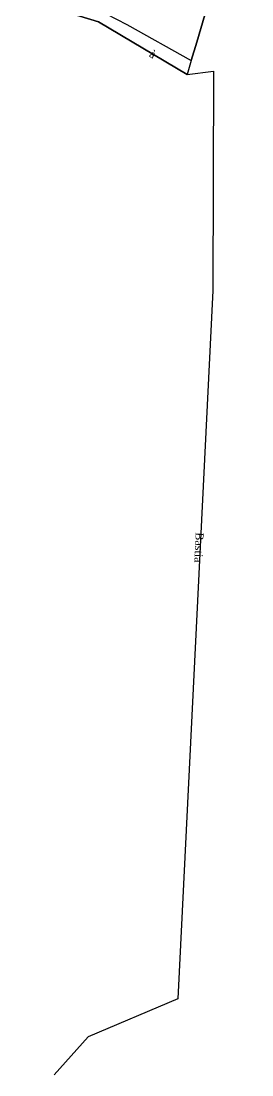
# Model space of a CAD drawing. Extents: x 1207496 to 1208323, y 6152740 to 6153721.
# Drawn here: x 1208058.6 to 1208130.8, y 6152739.8 to 6153068.9 of the extents above; entities that cross this region are included whole.
import ezdxf

# ---------------------------------------------------------------- set-up
doc = ezdxf.new("R2010")
doc.units = 0
doc.linetypes.add('CONTINU', pattern=[0])
for name, color, linetype in [('1LIEUDIT', 7, 'CONTINU'), ('1PARCELLE', 7, 'CONTINU'), ('1SECTION', 7, 'CONTINU'), ('1SUBDSECT', 7, 'CONTINU'), ('1ZONCOMM', 7, 'CONTINU'), ('3ZONCOMMTEX', 7, 'CONTINU')]:
    doc.layers.add(name, color=color, linetype=linetype)
doc.styles.get("Standard").update_dxf_attribs({"font": 'Times New Roman'})

msp = doc.modelspace()

# ---------------------------------------------------------------- linework, layer by layer
at = {"layer": '1LIEUDIT'}
msp.add_lwpolyline([(1208116.01, 6153070.9), (1208113.52, 6153062.3), (1208111.74, 6153056.65), (1208110.5, 6153052.24), (1208082.8, 6153068.65), (1208059.73, 6153075.78)], dxfattribs=at)
at = {"layer": '1PARCELLE'}
msp.add_lwpolyline([(1208059.35, 6153144.97), (1208058.59, 6153136.65), (1208058.67, 6153106.02), (1208059.02, 6153080.35), (1208068.46, 6153077.85), (1208076.34, 6153075.17), (1208082, 6153072.84), (1208091.65, 6153067.82), (1208111.74, 6153056.65), (1208113.52, 6153062.3), (1208116.01, 6153070.9), (1208117.61, 6153076.87), (1208118.11, 6153079.73), (1208122.56, 6153110.47), (1208123.53, 6153117.41), (1208129.21, 6153137.61), (1208130.78, 6153141.39), (1208118.24, 6153159.38), (1208074.72, 6153195.46), (1208070.71, 6153198.53), (1208064.33, 6153182.27), (1208063.07, 6153174.82), (1208059.35, 6153144.97)], close=True, dxfattribs=at)
at = {"layer": '1SECTION'}
msp.add_lwpolyline([(1208116.01, 6153070.9), (1208113.52, 6153062.3), (1208111.74, 6153056.65), (1208110.5, 6153052.24), (1208082.8, 6153068.65), (1208059.73, 6153075.78)], dxfattribs=at)
at = {"layer": '1SUBDSECT'}
msp.add_lwpolyline([(1208116.01, 6153070.9), (1208113.52, 6153062.3), (1208111.74, 6153056.65), (1208110.5, 6153052.24), (1208082.8, 6153068.65), (1208059.73, 6153075.78)], dxfattribs=at)
at = {"layer": '1ZONCOMM'}
msp.add_lwpolyline([(1208059.73, 6153075.78), (1208082.8, 6153068.65), (1208110.5, 6153052.24), (1208118.78, 6153053.29), (1208118.57, 6152984.8), (1208107.63, 6152763.56), (1208079.58, 6152751.73), (1208068.94, 6152739.84)], dxfattribs=at)
msp.add_lwpolyline([(1208059.73, 6153075.78), (1208082.8, 6153068.65), (1208110.5, 6153052.24), (1208118.78, 6153053.29), (1208118.57, 6152984.8), (1208107.63, 6152763.56), (1208079.58, 6152751.73), (1208068.94, 6152739.84)], dxfattribs=at)
msp.add_lwpolyline([(1208059.73, 6153075.78), (1208082.8, 6153068.65), (1208110.5, 6153052.24), (1208118.78, 6153053.29), (1208118.57, 6152984.8), (1208107.63, 6152763.56), (1208079.58, 6152751.73), (1208068.94, 6152739.84)], dxfattribs=at)
msp.add_lwpolyline([(1208059.73, 6153075.78), (1208082.8, 6153068.65), (1208110.5, 6153052.24), (1208118.78, 6153053.29), (1208118.57, 6152984.8), (1208107.63, 6152763.56), (1208079.58, 6152751.73), (1208068.94, 6152739.84)], dxfattribs=at)
msp.add_lwpolyline([(1208059.73, 6153075.78), (1208082.8, 6153068.65), (1208110.5, 6153052.24), (1208118.78, 6153053.29), (1208118.57, 6152984.8), (1208107.63, 6152763.56), (1208079.58, 6152751.73), (1208068.94, 6152739.84)], dxfattribs=at)
msp.add_lwpolyline([(1208059.73, 6153075.78), (1208082.8, 6153068.65), (1208110.5, 6153052.24), (1208118.78, 6153053.29), (1208118.57, 6152984.8), (1208107.63, 6152763.56), (1208079.58, 6152751.73), (1208068.94, 6152739.84)], dxfattribs=at)

# ---------------------------------------------------------------- texts
at = {"layer": '3ZONCOMMTEX'}
for s, rotation, p in [('à ', 329.6, (1208098.43, 6153057.93)), ('à ', 329.6, (1208098.43, 6153057.93)), ('à ', 329.6, (1208098.43, 6153057.93)), ('à ', 329.6, (1208098.43, 6153057.93)), ('à ', 329.6, (1208098.43, 6153057.93)), ('à ', 329.6, (1208098.43, 6153057.93)), ('Bastia', 267.5, (1208113.2, 6152909.31)), ('Bastia', 267.5, (1208113.2, 6152909.31)), ('Bastia', 267.5, (1208113.2, 6152909.31)), ('Bastia', 267.5, (1208113.2, 6152909.31)), ('Bastia', 267.5, (1208113.2, 6152909.31)), ('Bastia', 267.5, (1208113.2, 6152909.31))]:
    msp.add_text(s, height=2.5, rotation=rotation, dxfattribs=at).set_placement(p)

doc.saveas('drawing.dxf')
